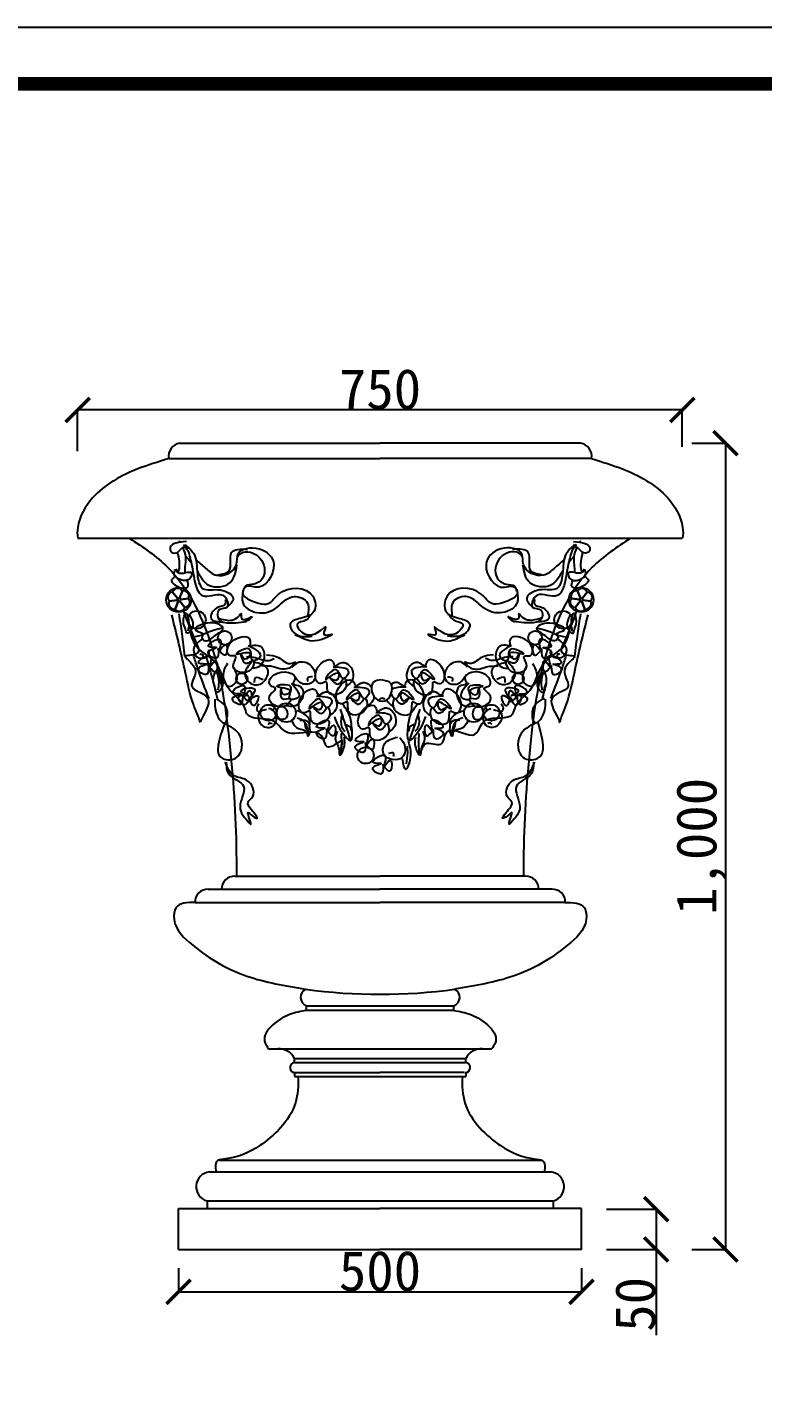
# Model space of a CAD drawing. Extents: x 3172 to 33391, y 13916 to 34175.
# Drawn here: x 4167 to 5079, y 20113 to 21815 of the extents above; entities that cross this region are included whole.
import ezdxf

# ---------------------------------------------------------------- set-up
doc = ezdxf.new("R2010")
doc.units = 0
doc.layers.get('0').update_dxf_attribs({"linetype": 'CONTINUOUS'})
doc.layers.get('DEFPOINTS').update_dxf_attribs({"linetype": 'CONTINUOUS'})
doc.dimstyles.new('ISO-25', dxfattribs={"dimtxt": 2.5, "dimasz": 2.5, "dimexe": 1.25, "dimexo": 0.625, "dimtad": 1, "dimdec": 4, "dimdsep": 46, "dimlunit": 6, "dimtxsty": 'Standard', "dimcen": 2.5, "dimadec": 0, "dimazin": 0, "dimtfac": 1, "dimtdec": 4, "dimtmove": 0, "dimatfit": 3, "dimfxl": 1, "dimtolj": 1, "dimtzin": 0, "dimarcsym": 0})

# ---------------------------------------------------------------- blocks, each defined once
blk = doc.blocks.new('_ARCHTICK')
at = {"color": 0, "linetype": 'ByBlock', "const_width": 0.15}
blk.add_lwpolyline([(-0.5, -0.5), (0.5, 0.5)], dxfattribs=at)
blk = doc.blocks.new('*D210')
at = {"color": 0, "linetype": 'ByBlock'}
for p, q in [((14178.9, 20416.7), (14178.9, 20469)), ((14928.9, 20467.7), (14178.9, 20467.7)), ((14928.9, 20422), (14928.9, 20469))]:
    blk.add_line(p, q, dxfattribs=at)
at = {"layer": 'DEFPOINTS', "color": 0, "linetype": 'ByBlock'}
for p in [(14178.9, 20467.7), (14178.9, 20416.1), (14928.9, 20421.3)]:
    blk.add_point(p, dxfattribs=at)
at = {"color": 0, "linetype": 'ByBlock', "xscale": 30, "yscale": 30, "zscale": 30, "rotation": 180}
blk.add_blockref('_ARCHTICK', (14178.9, 20467.7), dxfattribs=at)
at = {"color": 0, "linetype": 'ByBlock', "xscale": 30, "yscale": 30, "zscale": 30}
blk.add_blockref('_ARCHTICK', (14928.9, 20467.7), dxfattribs=at)
at = {"color": 0, "linetype": 'ByBlock', "insert": (14553.9, 20493.3), "char_height": 50, "attachment_point": 5}
blk.add_mtext('\\A1;750', dxfattribs=at)
blk = doc.blocks.new('*D208')
at = {"color": 0, "linetype": 'ByBlock'}
for p, q in [((14834.9, 19476.4), (14897.7, 19476.4)), ((14896.4, 19476.4), (14896.4, 19426.4)), ((14834.9, 19426.4), (14897.7, 19426.4)), ((14896.4, 19426.4), (14896.4, 19320.2))]:
    blk.add_line(p, q, dxfattribs=at)
at = {"layer": 'DEFPOINTS', "color": 0, "linetype": 'ByBlock'}
for p in [(14834.3, 19476.4), (14834.3, 19426.4), (14896.4, 19426.4)]:
    blk.add_point(p, dxfattribs=at)
at = {"color": 0, "linetype": 'ByBlock', "xscale": 30, "yscale": 30, "zscale": 30}
for p, rotation in [((14896.4, 19476.4), 90), ((14896.4, 19426.4), 270)]:
    blk.add_blockref('_ARCHTICK', p, dxfattribs=dict(at, rotation=rotation))
at = {"color": 0, "linetype": 'ByBlock', "insert": (14870.8, 19358.3), "char_height": 50, "attachment_point": 5, "rotation": 90}
blk.add_mtext('\\A1;50', dxfattribs=at)
blk = doc.blocks.new('*D207')
at = {"color": 0, "linetype": 'ByBlock'}
for p, q in [((14303.9, 19403.2), (14303.9, 19372.6)), ((14803.9, 19403.2), (14803.9, 19372.6)), ((14303.9, 19373.9), (14803.9, 19373.9))]:
    blk.add_line(p, q, dxfattribs=at)
at = {"layer": 'DEFPOINTS', "color": 0, "linetype": 'ByBlock'}
for p in [(14303.9, 19403.8), (14803.9, 19403.8), (14803.9, 19373.9)]:
    blk.add_point(p, dxfattribs=at)
at = {"color": 0, "linetype": 'ByBlock', "xscale": 30, "yscale": 30, "zscale": 30, "rotation": 180}
blk.add_blockref('_ARCHTICK', (14303.9, 19373.9), dxfattribs=at)
at = {"color": 0, "linetype": 'ByBlock', "xscale": 30, "yscale": 30, "zscale": 30}
blk.add_blockref('_ARCHTICK', (14803.9, 19373.9), dxfattribs=at)
at = {"color": 0, "linetype": 'ByBlock', "insert": (14553.9, 19399.5), "char_height": 50, "attachment_point": 5}
blk.add_mtext('\\A1;500', dxfattribs=at)
blk = doc.blocks.new('*D201')
at = {"color": 0, "linetype": 'ByBlock'}
for p, q in [((14940.5, 20426.4), (14983.8, 20426.4)), ((14982.5, 20426.4), (14982.5, 19426.4)), ((14940.5, 19426.4), (14983.8, 19426.4))]:
    blk.add_line(p, q, dxfattribs=at)
at = {"layer": 'DEFPOINTS', "color": 0, "linetype": 'ByBlock'}
for p in [(14939.9, 20426.4), (14939.9, 19426.4), (14982.5, 19426.4)]:
    blk.add_point(p, dxfattribs=at)
at = {"color": 0, "linetype": 'ByBlock', "xscale": 30, "yscale": 30, "zscale": 30}
for p, rotation in [((14982.5, 20426.4), 90), ((14982.5, 19426.4), 270)]:
    blk.add_blockref('_ARCHTICK', p, dxfattribs=dict(at, rotation=rotation))
at = {"color": 0, "linetype": 'ByBlock', "insert": (14952.7, 19926.4), "char_height": 50, "attachment_point": 5, "rotation": 90}
blk.add_mtext('\\A1;1,000', dxfattribs=at)

msp = doc.modelspace()

# ---------------------------------------------------------------- linework, layer by layer
for p, q in [((4355.74798, 21299.58812), (4603.9963, 21299.58812)), ((4852.74521, 21299.58812), (4603.9963, 21299.58812)), ((4341.98757, 21280.71236), (4603.9963, 21280.71236)), ((4866.50562, 21280.71236), (4603.9963, 21280.71236)), ((4229.25676, 21181.89369), (4978.73584, 21181.89369)), ((4352.33784, 21105.05461), (4342.57945, 21103.60905)), ((4342.57945, 21103.60905), (4352.33784, 21105.05461)), ((4353.13218, 21107.06357), (4346.84522, 21114.98826)), ((4346.84522, 21114.98826), (4353.13218, 21107.06357)), ((4355.26915, 21107.38014), (4358.89645, 21116.55393)), ((4358.89645, 21116.55393), (4355.26915, 21107.38014)), ((4355.81746, 21103.67878), (4361.94855, 21095.95056)), ((4361.94855, 21095.95056), (4355.81746, 21103.67878)), ((4356.6118, 21105.68774), (4366.61825, 21107.17005)), ((4366.61825, 21107.17005), (4356.6118, 21105.68774)), ((4841.37435, 21107.17005), (4851.38081, 21105.68774)), ((4851.38081, 21105.68774), (4841.37435, 21107.17005)), ((4846.04405, 21095.95056), (4852.17514, 21103.67878)), ((4852.17514, 21103.67878), (4846.04405, 21095.95056)), ((4849.09615, 21116.55393), (4852.72345, 21107.38014)), ((4852.72345, 21107.38014), (4849.09615, 21116.55393)), ((4861.14738, 21114.98826), (4854.86043, 21107.06357)), ((4854.86043, 21107.06357), (4861.14738, 21114.98826)), ((4865.41315, 21103.60905), (4855.65476, 21105.05461)), ((4855.65476, 21105.05461), (4865.41315, 21103.60905)), ((4353.68048, 21103.36222), (4349.96097, 21093.95521)), ((4349.96097, 21093.95521), (4353.68048, 21103.36222)), ((4858.03163, 21093.95521), (4854.31212, 21103.36222)), ((4854.31212, 21103.36222), (4858.03163, 21093.95521)), ((4391.1142, 20746.27372), (4603.9963, 20746.27372)), ((4423.8653, 20762.64926), (4603.9963, 20762.64926)), ((4784.1273, 20762.64926), (4603.9963, 20762.64926)), ((4816.8784, 20746.27372), (4603.9963, 20746.27372)), ((4374.73866, 20729.89817), (4603.9963, 20729.89817)), ((4833.25394, 20729.89817), (4603.9963, 20729.89817)), ((4512.72514, 20601.83977), (4695.76805, 20601.83977)), ((4512.72514, 20595.81259), (4512.72514, 20601.83977)), ((4695.76805, 20595.81259), (4512.72514, 20595.81259)), ((4695.76805, 20595.81259), (4695.76805, 20601.83977)), ((4465.92798, 20548.58678), (4742.56521, 20548.58678)), ((4498.05809, 20536.51351), (4710.4351, 20536.51351)), ((4498.05809, 20531.55897), (4498.05809, 20536.51351)), ((4498.05809, 20531.55897), (4709.93451, 20531.55897)), ((4710.4351, 20531.55897), (4710.4351, 20536.51351)), ((4498.05809, 20519.009), (4498.05809, 20514.05445)), ((4498.05809, 20514.05445), (4710.4351, 20514.05445)), ((4499.35223, 20518.99409), (4603.9963, 20518.99409)), ((4708.64037, 20518.99409), (4603.9963, 20518.99409)), ((4710.4351, 20519.009), (4710.4351, 20514.05445)), ((4404.50053, 20410.42234), (4803.99266, 20410.42234)), ((4392.49377, 20395.74399), (4815.99942, 20395.74399)), ((4389.63383, 20359.76517), (4818.85936, 20359.76517)), ((4389.63383, 20359.76517), (4389.63383, 20350.24623)), ((4818.85936, 20359.76517), (4818.85936, 20350.24623)), ((4353.9963, 20350.24623), (4603.9963, 20350.24623)), ((4353.9963, 20299.58812), (4353.9963, 20350.24623)), ((4853.9963, 20350.24623), (4603.9963, 20350.24623)), ((4853.9963, 20299.58812), (4853.9963, 20350.24623)), ((4353.9963, 20299.58812), (4603.9963, 20299.58812)), ((4853.9963, 20299.58812), (4603.9963, 20299.58812))]:
    msp.add_line(p, q)
msp.add_lwpolyline([(8667.98137, 17710.09481), (8667.98137, 21815.29574), (3171.87102, 21815.29574), (3171.87102, 17710.09481)], close=True)
at = {"const_width": 16.81311}
msp.add_lwpolyline([(8597.92675, 17780.14943), (8597.92675, 21745.24112), (3259.76444, 21745.24112), (3259.76444, 17780.14943)], close=True, dxfattribs=at)
for centre, radius in [((4354.35285, 21105.32775), 15.32239), ((4853.63975, 21105.32775), 15.32239), ((4354.47482, 21105.37118), 2.1603), ((4354.47482, 21105.37118), 1.544376410360544e-12), ((4853.51778, 21105.37118), 2.1603), ((4853.51778, 21105.37118), 1.544376410360544e-12), ((4376.76941, 21080.54287), 11.08898), ((4831.22319, 21080.54287), 11.08898), ((4411.62212, 21058.24084), 8.5434), ((4796.37048, 21058.24084), 8.5434), ((4432.62537, 21007.49008), 7.04595), ((4775.36724, 21007.49008), 7.04595), ((4465.7935, 20965.31071), 9.96405), ((4487.89555, 20965.40858), 11.75773), ((4720.09705, 20965.40858), 11.75773), ((4742.1991, 20965.31071), 9.96405), ((4586.18384, 20912.33042), 10.19047)]:
    msp.add_circle(centre, radius)
for centre, radius, start, end in [((4358.27081, 21283.29544), 16.48685, 98.80204204, 189.01394249), ((4850.22238, 21283.29544), 16.48685, 350.98605751, 81.19795796), ((4347.85824, 21108.11934), 6.94322, 98.38942343, 220.51115891), ((4348.93912, 21100.82283), 6.94322, 156.34140895, 278.46314443), ((4353.30368, 21112.43941), 6.94322, 36.34140895, 158.46314443), ((4360.16308, 21109.72722), 6.94322, 338.38942343, 100.51115891), ((4361.18165, 21102.85129), 6.94322, 276.34140895, 38.46314443), ((4846.81095, 21102.85129), 6.94322, 141.53685557, 263.65859105), ((4847.82952, 21109.72722), 6.94322, 79.48884109, 201.61057657), ((4854.68892, 21112.43941), 6.94322, 21.53685557, 143.65859105), ((4859.05348, 21100.82283), 6.94322, 261.53685557, 23.65859105), ((4860.13436, 21108.11934), 6.94322, 319.48884109, 81.61057657), ((4355.40313, 21098.26698), 6.94322, 218.38942343, 340.51115891), ((4852.58947, 21098.26698), 6.94322, 199.48884109, 321.61057657), ((3598.98057, 20794.34007), 825.49325, 13.08159988, 16.97748438), ((5571.51723, 20797.64651), 788.1673, 164.96053953, 166.48279781), ((4389.9712, 20731.04117), 15.27537, 85.70874351, 184.29125649), ((4423.67915, 20746.45987), 16.19047, 89.34123236, 180.65876764), ((4784.81404, 20746.45987), 16.19047, 359.34123236, 90.65876764), ((4818.52199, 20731.04117), 15.27537, 355.70874351, 94.29125649), ((4516.68047, 20612.27489), 11.15958, 115.60404086, 249.24125115), ((4604.24659, 21296.65227), 680.61338, 262.19839459, 277.80160541), ((4691.81272, 20612.27489), 11.15958, 290.75874885, 64.39595914), ((4478.10322, 20526.08384), 22.51611, 27.59441277, 91.95945219), ((4730.38997, 20526.08384), 22.51611, 88.04054781, 152.40558723), ((4498.77752, 20525.28398), 6.31609, 96.5404735, 275.22061525), ((4709.71567, 20525.28398), 6.31609, 264.77938475, 83.4595265), ((4394.40051, 20377.48935), 18.35395, 95.96306827, 254.94723651), ((4814.09268, 20377.48935), 18.35395, 285.05276349, 84.03693173)]:
    msp.add_arc(centre, radius, start, end)
for points, knots in [([(4341.98757, 21280.71236), (4327.93572, 21276.0437), (4294.96077, 21266.1022), (4249.93745, 21241.66957), (4229.28096, 21205.85819), (4228.2039, 21185.90274), (4229.25676, 21181.89369)], [0, 0, 0, 0, 30.0497822285, 84.9614417273, 118.0337749907, 128.089523598, 128.089523598, 128.089523598, 128.089523598]), ([(4866.50562, 21280.71236), (4880.55746, 21276.0437), (4913.53242, 21266.1022), (4958.55574, 21241.66957), (4979.21222, 21205.85819), (4980.28929, 21185.90274), (4979.23643, 21181.89369)], [0, 0, 0, 0, 30.0497822285, 84.9614417273, 118.0337749907, 128.089523598, 128.089523598, 128.089523598, 128.089523598]), ([(4352.64136, 21164.2545), (4352.88008, 21163.30916), (4354.86813, 21155.1331), (4356.37764, 21145.65918), (4353.34976, 21139.14452)], [9.6461027535, 9.6461027535, 9.6461027535, 9.6461027535, 11.9230865407, 29.0422657215, 29.0422657215, 29.0422657215, 29.0422657215]), ([(4362.50627, 21139.03964), (4361.77635, 21146.26658), (4365.02764, 21156.39451), (4361.35559, 21166.45531), (4359.53617, 21170.29527)], [71.5153893733, 71.5153893733, 71.5153893733, 71.5153893733, 87.5812740339, 97.5152167498, 97.5152167498, 97.5152167498, 97.5152167498]), ([(4375.73772, 21155.09503), (4379.65025, 21151.45623), (4387.90442, 21144.73332), (4403.13658, 21130.34559), (4429.13156, 21142.56986), (4424.62727, 21168.64491), (4456.68554, 21173.15303), (4481.85417, 21148.55826), (4458.47641, 21114.71009), (4439.97447, 21124.57592), (4427.26439, 21110.77541), (4449.70672, 21101.32896), (4467.83856, 21098.46642), (4481.12219, 21122.32991), (4522.74931, 21122.63777), (4525.77723, 21087.41249), (4507.37789, 21083.12039), (4488.89466, 21077.60694), (4499.15046, 21058.41433), (4511.6958, 21059.40654), (4520.12123, 21060.0729)], [19.4141302575, 19.4141302575, 19.4141302575, 19.4141302575, 32.3366493498, 44.8148769217, 67.2797685233, 77.8536206336, 99.4261647816, 120.8891325746, 149.8857264737, 157.803606863, 164.4607205509, 184.2344108478, 193.667164198, 207.7410681725, 241.8155527229, 257.0137573703, 272.2212565019, 283.7063754385, 292.8383336027, 311.5136431321, 311.5136431321, 311.5136431321, 311.5136431321]), ([(4832.25488, 21155.09503), (4828.34235, 21151.45623), (4820.08818, 21144.73332), (4804.85603, 21130.34559), (4778.86104, 21142.56986), (4783.36533, 21168.64491), (4751.30706, 21173.15303), (4726.13843, 21148.55826), (4749.51619, 21114.71009), (4768.01813, 21124.57592), (4780.72821, 21110.77541), (4758.28588, 21101.32896), (4740.15404, 21098.46642), (4726.87041, 21122.32991), (4685.24329, 21122.63777), (4682.21538, 21087.41249), (4700.61471, 21083.12039), (4719.09794, 21077.60694), (4708.84214, 21058.41433), (4696.2968, 21059.40654), (4687.87137, 21060.0729)], [19.4141302575, 19.4141302575, 19.4141302575, 19.4141302575, 32.3366493498, 44.8148769217, 67.2797685233, 77.8536206336, 99.4261647816, 120.8891325746, 149.8857264737, 157.803606863, 164.4607205509, 184.2344108478, 193.667164198, 207.7410681725, 241.8155527229, 257.0137573703, 272.2212565019, 283.7063754385, 292.8383336027, 311.5136431321, 311.5136431321, 311.5136431321, 311.5136431321]), ([(4845.48633, 21139.03964), (4846.21625, 21146.26658), (4842.96496, 21156.39451), (4846.63701, 21166.45531), (4848.45643, 21170.29527)], [71.5153893733, 71.5153893733, 71.5153893733, 71.5153893733, 87.5812740339, 97.5152167498, 97.5152167498, 97.5152167498, 97.5152167498]), ([(4855.35124, 21164.2545), (4855.11252, 21163.30916), (4853.12447, 21155.1331), (4851.61496, 21145.65918), (4854.64284, 21139.14452)], [9.6461027535, 9.6461027535, 9.6461027535, 9.6461027535, 11.9230865407, 29.0422657215, 29.0422657215, 29.0422657215, 29.0422657215]), ([(4377.14343, 21141.61444), (4381.3877, 21134.68053), (4389.08223, 21118.24565), (4422.14476, 21122.33181), (4425.17517, 21140.0233), (4426.59305, 21148.30084)], [18.0716157543, 18.0716157543, 18.0716157543, 18.0716157543, 36.8363981985, 57.928417631, 76.4742844389, 76.4742844389, 76.4742844389, 76.4742844389]), ([(4830.84917, 21141.61444), (4826.6049, 21134.68053), (4818.91037, 21118.24565), (4785.84784, 21122.33181), (4782.81743, 21140.0233), (4781.39955, 21148.30084)], [18.0716157543, 18.0716157543, 18.0716157543, 18.0716157543, 36.8363981985, 57.928417631, 76.4742844389, 76.4742844389, 76.4742844389, 76.4742844389]), ([(4350.00256, 21134.45801), (4349.81328, 21134.27665), (4348.12247, 21132.73376), (4343.19933, 21129.75388), (4351.79605, 21120.25634), (4368.51155, 21117.8729), (4365.94364, 21126.36344), (4364.80531, 21129.80814)], [33.5251079624, 33.5251079624, 33.5251079624, 33.5251079624, 34.105308836, 38.5433770024, 44.9269506074, 57.5821430008, 64.9621368664, 64.9621368664, 64.9621368664, 64.9621368664]), ([(4857.99004, 21134.45801), (4858.17932, 21134.27665), (4859.87013, 21132.73376), (4864.79327, 21129.75388), (4856.19655, 21120.25634), (4839.48105, 21117.8729), (4842.04896, 21126.36344), (4843.18729, 21129.80814)], [33.5251079624, 33.5251079624, 33.5251079624, 33.5251079624, 34.105308836, 38.5433770024, 44.9269506074, 57.5821430008, 64.9621368664, 64.9621368664, 64.9621368664, 64.9621368664]), ([(4381.40184, 20953.26359), (4381.26488, 20953.40171), (4380.32572, 20954.60123), (4379.51249, 20958.9626), (4376.40518, 20965.76196), (4369.0309, 20983.95912), (4360.88285, 21025.77569), (4351.79667, 21062.73529), (4345.86703, 21086.85515)], [473.0995433655, 473.0995433655, 473.0995433655, 473.0995433655, 475.6855767223, 491.8612960738, 503.4078845556, 541.9638758801, 652.8652729851, 861.1973299464, 861.1973299464, 861.1973299464, 861.1973299464]), ([(4360.47383, 21091.00086), (4365.29384, 21077.7174), (4370.89518, 21062.2807), (4381.65707, 21040.25988), (4371.70882, 21036.03886), (4356.00424, 21036.63145), (4384.94951, 21019.8703), (4357.89408, 20991.88507), (4405.26546, 20989.65496), (4381.60034, 20957.44771), (4381.21838, 20953.64709)], [0, 0, 0, 0, 126.5197985633, 147.0285641886, 177.2473210586, 197.2829834766, 248.8995249381, 313.8373709378, 397.7759729264, 463.9190351526, 463.9190351526, 463.9190351526, 463.9190351526]), ([(4847.51877, 21091.00086), (4842.69876, 21077.7174), (4837.09742, 21062.2807), (4826.33553, 21040.25988), (4836.28378, 21036.03886), (4851.98836, 21036.63145), (4823.04309, 21019.8703), (4850.09852, 20991.88507), (4802.72714, 20989.65496), (4826.39226, 20957.44771), (4826.77423, 20953.64709)], [0, 0, 0, 0, 126.5197985633, 147.0285641886, 177.2473210586, 197.2829834766, 248.8995249381, 313.8373709378, 397.7759729264, 463.9190351526, 463.9190351526, 463.9190351526, 463.9190351526]), ([(4826.59076, 20953.26359), (4826.72772, 20953.40171), (4827.66688, 20954.60123), (4828.48011, 20958.9626), (4831.58742, 20965.76196), (4838.9617, 20983.95912), (4847.10975, 21025.77569), (4856.19593, 21062.73529), (4862.12557, 21086.85515)], [473.0995433655, 473.0995433655, 473.0995433655, 473.0995433655, 475.6855767223, 491.8612960738, 503.4078845556, 541.9638758801, 652.8652729851, 861.1973299464, 861.1973299464, 861.1973299464, 861.1973299464]), ([(4556.89147, 20913.37975), (4552.45982, 20914.93316), (4565.76034, 20942.32002), (4535.84397, 20912.42654), (4534.51432, 20949.62728), (4484.65357, 20930.36263), (4476.99965, 20963.28803), (4439.52908, 20954.56471), (4435.54083, 20979.56095), (4410.70477, 20993.02851), (4406.687, 21029.92299), (4374.76629, 21042.95279), (4370.3816, 21060.26086), (4368.53589, 21067.54661)], [169.1894442574, 169.1894442574, 169.1894442574, 169.1894442574, 194.5875936953, 226.3545215357, 253.6438091593, 307.4470578042, 364.8262588714, 422.8794656384, 439.1573162497, 489.6384189738, 561.8374345013, 615.880055063, 655.1664044372, 655.1664044372, 655.1664044372, 655.1664044372]), ([(4651.10113, 20913.37975), (4655.53278, 20914.93316), (4656.83931, 20935.0127), (4683.43162, 20918.40524), (4684.09649, 20954.27735), (4727.97389, 20925.04825), (4726.64424, 20966.23474), (4768.46352, 20954.56471), (4772.45177, 20979.56095), (4797.28783, 20993.02851), (4801.3056, 21029.92299), (4833.22631, 21042.95279), (4837.611, 21060.26086), (4839.45671, 21067.54661)], [169.1894442574, 169.1894442574, 169.1894442574, 169.1894442574, 194.5875936953, 226.3545215357, 253.6438091593, 307.4470578042, 364.8262588714, 422.8794656384, 439.1573162497, 489.6384189738, 561.8374345013, 615.880055063, 655.1664044372, 655.1664044372, 655.1664044372, 655.1664044372]), ([(4392.1542, 20982.96732), (4387.11459, 20995.60085), (4379.99713, 21013.44321), (4374.3319, 21031.77586), (4372.74275, 21037.14969)], [0, 0, 0, 0, 114.0435858101, 161.0640824015, 161.0640824015, 161.0640824015, 161.0640824015]), ([(4815.83841, 20982.96732), (4820.87802, 20995.60085), (4827.99547, 21013.44321), (4833.6607, 21031.77586), (4835.24985, 21037.14969)], [0, 0, 0, 0, 114.0435858101, 161.0640824015, 161.0640824015, 161.0640824015, 161.0640824015]), ([(4571.6676, 20997.21339), (4581.68663, 20996.91477), (4596.45058, 20996.47474), (4582.29226, 20975.78234), (4576.86449, 21005.2833), (4552.50021, 20969.45608), (4582.36438, 20999.28872), (4576.85967, 20975.42784), (4563.11988, 20989.00336), (4578.78, 20968.4239), (4585.40118, 20989.10017), (4592.52718, 20964.62639), (4559.81038, 20956.16424), (4566.38676, 20982.62316), (4553.40615, 20972.34378), (4542.88194, 20994.65665), (4570.49453, 21014.00857), (4573.38772, 20995.82138), (4581.1512, 21004.37466), (4588.8912, 21002.28035), (4592.48765, 20998.36635), (4593.41986, 20997.00951)], [0, 0, 0, 0, 14.6812187085, 21.6341329577, 32.5466826521, 45.0272268791, 57.7339000039, 64.7483605745, 70.2004768233, 79.0699483348, 86.6840812924, 94.0753217573, 111.1006217386, 120.1289981163, 124.8988530256, 135.1930147909, 154.3762111786, 158.1448419804, 163.3112976934, 170.6156799811, 173.8693010019, 173.8693010019, 173.8693010019, 173.8693010019]), ([(4617.80706, 20988.71225), (4618.83786, 20985.89), (4625.89061, 20976.81647), (4631.12811, 21005.2833), (4655.49239, 20969.45608), (4625.62822, 20999.28872), (4631.13293, 20975.42784), (4644.87272, 20989.00336), (4629.2126, 20968.4239), (4622.59142, 20989.10017), (4615.46542, 20964.62639), (4648.18222, 20956.16424), (4641.60584, 20982.62316), (4654.58645, 20972.34378), (4665.11066, 20994.65665), (4637.49807, 21014.00857), (4634.60488, 20995.82138), (4626.98193, 21004.21984), (4620.99221, 21002.78743), (4618.21882, 21000.79695)], [17.3194676061, 17.3194676061, 17.3194676061, 17.3194676061, 23.7975462535, 35.8013509173, 49.529949567, 63.5072900043, 71.2231966319, 77.2205245056, 86.9769431683, 95.3524894217, 103.482853933, 122.2106839124, 132.141897928, 137.3887383281, 148.71231627, 169.8138322965, 173.9593261784, 179.6424274627, 187.3538929609, 187.3538929609, 187.3538929609, 187.3538929609]), ([(4596.7391, 20985.47937), (4596.63272, 20983.59652), (4595.36757, 20978.53953), (4591.03914, 20975.46392), (4588.24051, 20973.47533)], [181.9312145857, 181.9312145857, 181.9312145857, 181.9312145857, 185.8422907521, 192.9972181676, 192.9972181676, 192.9972181676, 192.9972181676]), ([(4612.21751, 20981.14326), (4612.34451, 20980.84424), (4613.87346, 20977.65245), (4616.95346, 20975.46392), (4619.75209, 20973.47533)], [203.635204077, 203.635204077, 203.635204077, 203.635204077, 204.4265198273, 212.2969399844, 212.2969399844, 212.2969399844, 212.2969399844]), ([(4375.10546, 20730.0024), (4365.14763, 20729.79339), (4349.37287, 20729.46228), (4346.44953, 20698.53238), (4384.10565, 20665.02363), (4433.46572, 20635.88099), (4486.51238, 20626.51309), (4511.85787, 20622.33862)], [0, 0, 0, 0, 25.0678591266, 39.7114501539, 79.5062629225, 163.6899503533, 240.0747552851, 240.0747552851, 240.0747552851, 240.0747552851]), ([(4833.38773, 20730.0024), (4843.34556, 20729.79339), (4859.12032, 20729.46228), (4862.04366, 20698.53238), (4824.38754, 20665.02363), (4775.02747, 20635.88099), (4721.98081, 20626.51309), (4696.63532, 20622.33862)], [0, 0, 0, 0, 25.0678591266, 39.7114501539, 79.5062629225, 163.6899503533, 240.0747552851, 240.0747552851, 240.0747552851, 240.0747552851]), ([(4502.2428, 20514.05445), (4502.99891, 20502.70867), (4500.34928, 20465.51823), (4455.31317, 20425.15034), (4428.53178, 20413.76193), (4399.0123, 20409.80114), (4399.86141, 20401.83531), (4400.49377, 20395.9029)], [3.8208593299, 3.8208593299, 3.8208593299, 3.8208593299, 30.1790502255, 91.2512312356, 141.8585460384, 145.7196370499, 156.9841681719, 156.9841681719, 156.9841681719, 156.9841681719]), ([(4706.25039, 20514.05445), (4705.49428, 20502.70867), (4708.14391, 20465.51823), (4753.18001, 20425.15034), (4779.9614, 20413.76193), (4809.48089, 20409.80114), (4808.63178, 20401.83531), (4807.99942, 20395.9029)], [3.8208593299, 3.8208593299, 3.8208593299, 3.8208593299, 30.1790502255, 91.2512312356, 141.8585460384, 145.7196370499, 156.9841681719, 156.9841681719, 156.9841681719, 156.9841681719])]:
    msp.add_open_spline(points, degree=3, knots=knots)
for points in [[(4293.054, 21181.89369), (4340.64895, 21145.73959), (4393.38942, 21053.18185), (4417.82998, 20923.3439), (4425.90963, 20782.55347), (4425.90963, 20762.64926)], [(4364.13815, 21177.78803), (4343.61675, 21168.2258), (4345.49174, 21164.63937), (4353.34025, 21164.63937), (4358.57256, 21169.8677), (4367.72917, 21169.21417)], [(4362.49686, 21173.78891), (4372.96158, 21162.67877), (4377.53983, 21137.19064), (4384.08024, 21119.5451), (4406.31777, 21117.58444), (4422.0148, 21107.12783), (4412.85818, 21094.71057)], [(4914.9386, 21181.89369), (4867.34365, 21145.73959), (4814.60318, 21053.18185), (4790.16262, 20923.3439), (4782.08297, 20782.55347), (4782.08297, 20762.64926)], [(4845.49574, 21173.78891), (4835.03102, 21162.67877), (4830.45277, 21137.19064), (4823.91236, 21119.5451), (4801.67483, 21117.58444), (4785.9778, 21107.12783), (4795.13442, 21094.71057)], [(4843.85445, 21177.78803), (4864.37585, 21168.2258), (4862.50086, 21164.63937), (4854.65235, 21164.63937), (4849.42004, 21169.8677), (4840.26343, 21169.21417)], [(4365.76702, 21166.59997), (4370.99943, 21146.34024), (4386.69645, 21109.74197), (4411.55008, 21109.08844), (4414.16629, 21096.01764), (4404.35562, 21092.74991), (4402.39347, 21086.21451), (4438.36587, 21078.37204)], [(4403.04752, 21136.53711), (4416.78249, 21141.1119), (4420.05264, 21163.98584), (4439.67397, 21167.90704)], [(4426.59305, 21158.10397), (4431.82546, 21163.3323), (4454.71694, 21157.45043), (4458.64125, 21132.6159), (4447.52248, 21124.77337), (4437.05777, 21122.15924), (4434.44156, 21116.27737)], [(4781.39955, 21158.10397), (4776.16714, 21163.3323), (4753.27566, 21157.45043), (4749.35135, 21132.6159), (4760.47012, 21124.77337), (4770.93483, 21122.15924), (4773.55104, 21116.27737)], [(4804.94508, 21136.53711), (4791.21011, 21141.1119), (4787.93996, 21163.98584), (4768.31863, 21167.90704)], [(4842.22558, 21166.59997), (4836.99318, 21146.34024), (4821.29615, 21109.74197), (4796.44252, 21109.08844), (4793.82632, 21096.01764), (4803.63698, 21092.74991), (4805.59913, 21086.21451), (4769.62673, 21078.37204)], [(4350.72405, 21143.7261), (4353.34025, 21139.1513), (4370.34537, 21138.49777), (4368.38322, 21131.96237), (4348.76189, 21137.19064), (4350.07, 21143.07251)], [(4857.26855, 21143.7261), (4854.65235, 21139.1513), (4837.64723, 21138.49777), (4839.60938, 21131.96237), (4859.23071, 21137.19064), (4857.9226, 21143.07251)], [(4412.20413, 21105.82071), (4412.20413, 21099.93884), (4401.73942, 21095.3641), (4394.54496, 21082.2933), (4408.93388, 21077.7185)], [(4433.78761, 21114.31677), (4433.78761, 21101.8995), (4451.44669, 21089.48223), (4476.30042, 21096.01764), (4495.2676, 21109.08844), (4512.92677, 21103.20657), (4514.23487, 21084.2539)], [(4774.20499, 21114.31677), (4774.20499, 21101.8995), (4756.54591, 21089.48223), (4731.69218, 21096.01764), (4712.725, 21109.08844), (4695.06583, 21103.20657), (4693.75773, 21084.2539)], [(4795.78847, 21105.82071), (4795.78847, 21099.93884), (4806.25318, 21095.3641), (4813.44764, 21082.2933), (4799.05872, 21077.7185)], [(4362.18239, 21035.48235), (4358.63703, 21063.32878), (4354.94137, 21087.86617)], [(4367.41386, 21087.56659), (4369.45276, 21067.09081), (4364.68585, 21063.87214), (4362.7414, 21068.80281), (4360.21146, 21078.19422), (4363.33688, 21088.97614), (4367.00646, 21075.84496), (4365.62671, 21066.58862)], [(4403.04752, 21082.94683), (4412.20413, 21080.33264), (4429.20926, 21085.56097), (4431.82546, 21088.17517), (4431.82546, 21083.60037), (4439.01992, 21081.63971), (4444.90628, 21084.2539), (4440.32802, 21079.6791), (4436.40372, 21078.37204)], [(4518.15918, 21086.86804), (4512.92677, 21080.33264), (4501.15406, 21075.10431), (4507.04041, 21065.30124), (4533.8562, 21069.87603), (4536.47241, 21071.83664), (4534.51025, 21062.68704), (4544.32092, 21062.68704), (4535.1643, 21057.45877), (4508.34852, 21057.45877), (4498.53785, 21062.03351)], [(4689.83342, 21086.86804), (4695.06583, 21080.33264), (4706.83854, 21075.10431), (4700.95219, 21065.30124), (4674.1364, 21069.87603), (4671.5202, 21071.83664), (4673.48235, 21062.68704), (4663.67168, 21062.68704), (4672.8283, 21057.45877), (4699.64408, 21057.45877), (4709.45475, 21062.03351)], [(4804.94508, 21082.94683), (4795.78847, 21080.33264), (4778.78334, 21085.56097), (4776.16714, 21088.17517), (4776.16714, 21083.60037), (4768.97268, 21081.63971), (4763.08632, 21084.2539), (4767.66458, 21079.6791), (4771.58888, 21078.37204)], [(4840.57875, 21087.56659), (4838.53984, 21067.09081), (4843.30675, 21063.87214), (4845.2512, 21068.80281), (4847.78114, 21078.19422), (4844.65572, 21088.97614), (4840.98614, 21075.84496), (4842.36589, 21066.58862)], [(4845.81021, 21035.48235), (4849.35557, 21063.32878), (4853.05123, 21087.86617)], [(4408.60209, 21070.28467), (4384.51685, 21056.10336), (4385.95944, 21054.99626), (4398.84895, 21060.5775), (4409.32339, 21069.73104), (4393.48586, 21076.72753), (4375.91319, 21067.29054), (4384.87209, 21063.28055), (4374.36616, 21059.3087)], [(4799.39052, 21070.28467), (4823.47575, 21056.10336), (4822.03316, 21054.99626), (4809.14365, 21060.5775), (4798.66921, 21069.73104), (4814.50675, 21076.72753), (4832.07941, 21067.29054), (4823.12051, 21063.28055), (4833.62644, 21059.3087)], [(4382.76742, 21056.10733), (4372.72177, 21043.39822), (4379.26392, 21033.56663), (4391.75629, 21037.26786), (4391.96303, 21043.44038)], [(4403.74156, 21043.06911), (4400.5325, 21032.92443), (4391.07162, 21040.75789), (4401.41025, 21046.00432), (4391.5105, 21047.29784), (4405.97839, 21055.67916), (4404.5465, 21041.87831), (4412.55396, 21050.05989), (4412.95137, 21037.14745), (4402.85297, 21044.89724)], [(4440.64335, 21048.56095), (4454.85021, 21034.21986), (4446.34102, 21029.86186), (4441.86649, 21044.18391), (4425.78873, 21038.18419), (4443.25693, 21038.5323), (4436.35762, 21031.79262), (4431.69515, 21037.66299), (4437.02676, 21026.69464), (4446.97867, 21029.94555), (4445.04491, 21019.96826), (4421.88972, 21023.41137), (4424.84785, 21035.46779), (4418.30391, 21035.90532), (4417.10143, 21050.00862), (4443.1626, 21054.0775), (4443.19396, 21048.89573), (4450.29218, 21049.17918), (4458.7807, 21043.811), (4454.99683, 21023.21918), (4445.68257, 21020.05196)], [(4767.34925, 21048.56095), (4753.14239, 21034.21986), (4761.65158, 21029.86186), (4766.12611, 21044.18391), (4782.20388, 21038.18419), (4764.73567, 21038.5323), (4771.63498, 21031.79262), (4776.29745, 21037.66299), (4770.96584, 21026.69464), (4761.01393, 21029.94555), (4762.94769, 21019.96826), (4786.10288, 21023.41137), (4783.14475, 21035.46779), (4789.68869, 21035.90532), (4790.89118, 21050.00862), (4764.83, 21054.0775), (4764.79864, 21048.89573), (4757.70042, 21049.17918), (4749.2119, 21043.811), (4752.99577, 21023.21918), (4762.31003, 21020.05196)], [(4804.25104, 21043.06911), (4807.4601, 21032.92443), (4816.92098, 21040.75789), (4806.58235, 21046.00432), (4816.48211, 21047.29784), (4802.01421, 21055.67916), (4803.44611, 21041.87831), (4795.43864, 21050.05989), (4795.04123, 21037.14745), (4805.13963, 21044.89724)], [(4825.22518, 21056.10733), (4835.27083, 21043.39822), (4828.72868, 21033.56663), (4816.23631, 21037.26786), (4816.02957, 21043.44038)], [(4391.50052, 21022.6637), (4388.29146, 21012.51902), (4378.83058, 21020.35248), (4389.16921, 21025.59891), (4379.26946, 21026.89243), (4393.73735, 21035.27375), (4392.30546, 21021.4729), (4400.31292, 21029.65448), (4400.71033, 21016.74204), (4390.61193, 21024.49182)], [(4380.79744, 21038.32153), (4384.18326, 21036.83489), (4384.11435, 21034.77734)], [(4463.20734, 21036.93451), (4478.21545, 21033.68543), (4495.16786, 21026.93812), (4498.64567, 21028.19488), (4494.34372, 21022.84608), (4471.64773, 21022.23307), (4457.25701, 21023.40168)], [(4545.9065, 21022.24138), (4564.83051, 21015.21402), (4558.9468, 21007.67875), (4548.85866, 21018.78605), (4536.8009, 21006.57533), (4552.49916, 21014.24503), (4549.07837, 21005.22716), (4542.37784, 21008.58911), (4551.83152, 21000.88466), (4559.48995, 21008.02311), (4561.93625, 20998.15897), (4539.48346, 20991.53398), (4537.09105, 21003.71528), (4530.97107, 21001.35721), (4523.94299, 21013.64359), (4545.86921, 21028.30583), (4548.07913, 21023.61883), (4554.39835, 21026.86422), (4564.35794, 21025.56851), (4569.59468, 21005.29742), (4562.47941, 20998.50333)], [(4662.0861, 21022.24138), (4643.16209, 21015.21402), (4649.0458, 21007.67875), (4659.13394, 21018.78605), (4671.1917, 21006.57533), (4655.49344, 21014.24503), (4658.91423, 21005.22716), (4665.61476, 21008.58911), (4656.16108, 21000.88466), (4648.50265, 21008.02311), (4646.05635, 20998.15897), (4668.50914, 20991.53398), (4670.90155, 21003.71528), (4677.02153, 21001.35721), (4684.04961, 21013.64359), (4662.12339, 21028.30583), (4659.91347, 21023.61883), (4653.59425, 21026.86422), (4643.63466, 21025.56851), (4638.39792, 21005.29742), (4645.51319, 20998.50333)], [(4744.78526, 21036.93451), (4729.77715, 21033.68543), (4712.82475, 21026.93812), (4709.34693, 21028.19488), (4713.64888, 21022.84608), (4736.34487, 21022.23307), (4750.73559, 21023.40168)], [(4816.49208, 21022.6637), (4819.70114, 21012.51902), (4829.16202, 21020.35248), (4818.82339, 21025.59891), (4828.72315, 21026.89243), (4814.25525, 21035.27375), (4815.68715, 21021.4729), (4807.67968, 21029.65448), (4807.28227, 21016.74204), (4817.38067, 21024.49182)], [(4827.19516, 21038.32153), (4823.80934, 21036.83489), (4823.87825, 21034.77734)], [(4414.74819, 21026.19863), (4409.41526, 21010.58526), (4416.55183, 20997.98728), (4424.94899, 21002.5123), (4422.84673, 21021.80773)], [(4445.28933, 21028.19252), (4436.54761, 21013.37994), (4445.74321, 21000.713), (4458.16667, 21002.35669), (4464.8953, 21018.60992), (4447.34837, 21028.12355)], [(4438.63244, 21034.59492), (4446.8688, 21034.31906), (4466.65854, 21030.2232), (4472.92775, 21032.75963)], [(4493.94163, 21002.14009), (4501.68517, 20983.49768), (4492.1605, 20982.67353), (4493.42233, 20997.62513), (4476.26922, 20998.13721), (4492.5769, 20991.86672), (4483.64416, 20988.22943), (4481.54211, 20995.42535), (4482.33973, 20983.25594), (4492.78258, 20982.51037), (4487.22621, 20974.00082), (4467.08302, 20985.92852), (4474.37271, 20995.97681), (4468.47788, 20998.8518), (4472.6872, 21012.36589), (4498.35662, 21006.29784), (4496.42995, 21001.48746), (4503.11018, 20999.07094), (4508.94485, 20990.89604), (4497.66906, 20973.25525), (4487.84829, 20973.83766)], [(4495.23324, 21021.71345), (4502.30372, 21027.65608), (4518.66159, 21023.67517), (4521.45027, 21004.35675), (4506.92173, 21001.41033), (4498.93794, 21009.23042)], [(4712.75936, 21021.71345), (4705.68888, 21027.65608), (4689.33101, 21023.67517), (4686.54233, 21004.35675), (4701.07087, 21001.41033), (4709.05466, 21009.23042)], [(4714.05097, 21002.14009), (4706.30744, 20983.49768), (4715.8321, 20982.67353), (4714.57027, 20997.62513), (4731.72338, 20998.13721), (4715.4157, 20991.86672), (4724.34844, 20988.22943), (4726.45049, 20995.42535), (4725.65287, 20983.25594), (4715.21002, 20982.51037), (4720.76639, 20974.00082), (4740.90958, 20985.92852), (4733.61989, 20995.97681), (4739.51472, 20998.8518), (4735.30541, 21012.36589), (4709.63598, 21006.29784), (4711.56265, 21001.48746), (4704.88242, 20999.07094), (4699.04775, 20990.89604), (4710.32354, 20973.25525), (4720.14431, 20973.83766)], [(4769.36017, 21034.59492), (4761.1238, 21034.31906), (4741.33406, 21030.2232), (4735.06485, 21032.75963)], [(4762.70327, 21028.19252), (4771.445, 21013.37994), (4762.24939, 21000.713), (4749.82593, 21002.35669), (4743.0973, 21018.60992), (4760.64423, 21028.12355)], [(4793.24441, 21026.19863), (4798.57734, 21010.58526), (4791.44077, 20997.98728), (4783.04361, 21002.5123), (4785.14587, 21021.80773)], [(4404.44497, 21014.38471), (4406.48388, 20993.90893), (4401.71697, 20990.69026), (4399.77252, 20995.62093), (4397.24258, 21005.01234), (4400.368, 21015.79426), (4404.03758, 21002.66308), (4402.65783, 20993.40674)], [(4433.7923, 20985.80495), (4430.58324, 20975.66027), (4421.12236, 20983.49373), (4431.46099, 20988.74016), (4421.56124, 20990.03368), (4436.02914, 20998.415), (4434.59724, 20984.61415), (4442.6047, 20992.79573), (4443.00211, 20979.88329), (4432.90372, 20987.63308)], [(4448.55758, 21002.67853), (4449.45074, 21008.82812), (4458.99092, 21006.44873)], [(4520.26131, 21009.88946), (4514.01507, 21008.03881), (4514.56367, 21003.90079)], [(4605.00836, 21005.94742), (4596.08048, 21003.35744), (4598.38445, 20983.50109), (4609.90431, 20980.04783), (4617.68015, 20988.39323), (4617.68015, 21001.63084), (4605.87238, 21005.94742)], [(4687.73129, 21009.88946), (4693.97753, 21008.03881), (4693.42894, 21003.90079)], [(4759.43502, 21002.67853), (4758.54186, 21008.82812), (4749.00169, 21006.44873)], [(4774.2003, 20985.80495), (4777.40936, 20975.66027), (4786.87024, 20983.49373), (4776.53161, 20988.74016), (4786.43136, 20990.03368), (4771.96346, 20998.415), (4773.39536, 20984.61415), (4765.3879, 20992.79573), (4764.99049, 20979.88329), (4775.08888, 20987.63308)], [(4803.54763, 21014.38471), (4801.50872, 20993.90893), (4806.27563, 20990.69026), (4808.22008, 20995.62093), (4810.75002, 21005.01234), (4807.6246, 21015.79426), (4803.95502, 21002.66308), (4805.33477, 20993.40674)], [(4441.78231, 20983.26184), (4434.98178, 20975.0786), (4429.17711, 20985.90344), (4440.73122, 20986.85985), (4432.05183, 20991.79407), (4448.61299, 20994.09505), (4442.07828, 20981.85531), (4452.58142, 20986.40962), (4448.07602, 20974.30217), (4441.64941, 20985.29013)], [(4525.34348, 20985.87686), (4544.26749, 20978.84951), (4538.38378, 20971.31423), (4528.29565, 20982.42153), (4516.23789, 20970.21081), (4531.93614, 20977.88051), (4528.51536, 20968.86264), (4521.81482, 20972.22459), (4531.26851, 20964.52014), (4538.92694, 20971.65859), (4541.37323, 20961.79445), (4518.92044, 20955.16946), (4516.52803, 20967.35077), (4510.40806, 20964.9927), (4503.37997, 20977.27907), (4525.30619, 20991.94131), (4527.51611, 20987.25431), (4533.83533, 20990.4997), (4543.79493, 20989.204), (4549.03166, 20968.9329), (4541.91639, 20962.13881)], [(4682.64912, 20985.87686), (4663.72511, 20978.84951), (4669.60882, 20971.31423), (4679.69696, 20982.42153), (4691.75472, 20970.21081), (4676.05646, 20977.88051), (4679.47724, 20968.86264), (4686.17778, 20972.22459), (4676.7241, 20964.52014), (4669.06567, 20971.65859), (4666.61937, 20961.79445), (4689.07216, 20955.16946), (4691.46457, 20967.35077), (4697.58455, 20964.9927), (4704.61263, 20977.27907), (4682.68641, 20991.94131), (4680.47649, 20987.25431), (4674.15727, 20990.4997), (4664.19767, 20989.204), (4658.96094, 20968.9329), (4666.07621, 20962.13881)], [(4766.21029, 20983.26184), (4773.01083, 20975.0786), (4778.81549, 20985.90344), (4767.26138, 20986.85985), (4775.94077, 20991.79407), (4759.37961, 20994.09505), (4765.91432, 20981.85531), (4755.41118, 20986.40962), (4759.91658, 20974.30217), (4766.34319, 20985.29013)], [(4399.14615, 20982.30829), (4403.41763, 20959.54467), (4410.53674, 20952.43101), (4414.80822, 20966.65834), (4401.55804, 20982.09195)], [(4453.86201, 20976.40979), (4451.68801, 20973.04957), (4452.85399, 20966.83101), (4455.62242, 20967.42491)], [(4463.24138, 20969.22951), (4454.18078, 20965.41333), (4459.12049, 20948.76935), (4472.91667, 20950.36706), (4472.11822, 20967.55902), (4466.03278, 20970.50926)], [(4473.03435, 20974.3944), (4472.94247, 20971.65107), (4471.47775, 20968.95365)], [(4481.95702, 20974.09555), (4487.97355, 20969.08777), (4487.62899, 20958.80021), (4474.56505, 20958.55115)], [(4494.85516, 20954.85061), (4502.89375, 20945.64509), (4513.45406, 20940.52535), (4514.5057, 20936.31982), (4517.04725, 20941.00074), (4516.7109, 20948.75681), (4516.91021, 20954.70765), (4507.72032, 20965.14328), (4501.24912, 20967.74297)], [(4547.52207, 20960.83135), (4555.85727, 20942.67961), (4567.98497, 20930.95411), (4569.1187, 20947.00149), (4565.50794, 20963.80351), (4556.99336, 20976.59947)], [(4554.64298, 20969.60125), (4560.88639, 20950.85368), (4567.12991, 20932.10617)], [(4598.82344, 20965.69465), (4617.74745, 20958.66729), (4611.86373, 20951.13201), (4601.7756, 20962.23932), (4589.71784, 20950.0286), (4605.41609, 20957.6983), (4601.99531, 20948.68043), (4595.29477, 20952.04238), (4604.74846, 20944.33792), (4612.40689, 20951.47637), (4614.85319, 20941.61223), (4592.4004, 20934.98724), (4590.00799, 20947.16855), (4583.88801, 20944.81048), (4576.85992, 20957.09686), (4598.78615, 20971.7591), (4600.99607, 20967.0721), (4607.31528, 20970.31748), (4617.27488, 20969.02178), (4622.51162, 20948.75068), (4615.39634, 20941.95659)], [(4603.56841, 20981.77449), (4605.58437, 20983.50109), (4609.90431, 20982.35005)], [(4660.47053, 20960.83135), (4652.13533, 20942.67961), (4640.00763, 20930.95411), (4638.8739, 20947.00149), (4642.48466, 20963.80351), (4650.99924, 20976.59947)], [(4653.34963, 20969.60125), (4647.10621, 20950.85368), (4640.86269, 20932.10617)], [(4713.13744, 20954.85061), (4705.09886, 20945.64509), (4694.53854, 20940.52535), (4693.4869, 20936.31982), (4690.94535, 20941.00074), (4691.28171, 20948.75681), (4691.08239, 20954.70765), (4700.27228, 20965.14328), (4706.74349, 20967.74297)], [(4726.03558, 20974.09555), (4720.01905, 20969.08777), (4720.36362, 20958.80021), (4733.42755, 20958.55115)], [(4744.75122, 20969.22951), (4753.81183, 20965.41333), (4748.87211, 20948.76935), (4735.07593, 20950.36706), (4735.87438, 20967.55902), (4741.95982, 20970.50926)], [(4734.95825, 20974.3944), (4735.05013, 20971.65107), (4736.51486, 20968.95365)], [(4754.13059, 20976.40979), (4756.3046, 20973.04957), (4755.13861, 20966.83101), (4752.37018, 20967.42491)], [(4808.84645, 20982.30829), (4804.57497, 20959.54467), (4797.45586, 20952.43101), (4793.18438, 20966.65834), (4808.029, 20983.52318)], [(4411.30049, 20951.56633), (4430.4703, 20936.781), (4426.19882, 20909.74921), (4409.11288, 20908.32647), (4411.30049, 20951.56633)], [(4465.36662, 20950.61994), (4467.49468, 20952.60852), (4470.21716, 20951.83071)], [(4501.37934, 20959.02629), (4509.47787, 20954.63539), (4515.12686, 20938.6542)], [(4504.71921, 20956.16794), (4512.93271, 20955.20623), (4517.57641, 20950.24449)], [(4510.80466, 20953.21771), (4511.33028, 20948.39384), (4513.91493, 20943.501)], [(4537.96832, 20943.08956), (4534.75926, 20932.94488), (4525.29838, 20940.77834), (4535.63701, 20946.02477), (4525.73726, 20947.31828), (4540.20516, 20955.69961), (4538.77326, 20941.89875), (4546.78072, 20950.08034), (4547.17813, 20937.1679), (4537.07974, 20944.91768)], [(4556.44944, 20961.988), (4556.65335, 20947.56243), (4560.58776, 20941.93776)], [(4560.20008, 20950.87667), (4567.61231, 20946.50875), (4568.16079, 20942.37073)], [(4647.79252, 20950.87667), (4640.38029, 20946.50875), (4639.83181, 20942.37073)], [(4651.54316, 20961.988), (4651.33925, 20947.56243), (4647.40484, 20941.93776)], [(4670.02428, 20943.08956), (4673.23334, 20932.94488), (4682.69422, 20940.77834), (4672.35559, 20946.02477), (4682.25534, 20947.31828), (4667.78744, 20955.69961), (4669.21934, 20941.89875), (4661.21188, 20950.08034), (4660.81447, 20937.1679), (4670.91286, 20944.91768)], [(4703.27339, 20956.16794), (4695.05989, 20955.20623), (4690.41619, 20950.24449)], [(4706.61326, 20959.02629), (4698.51473, 20954.63539), (4692.86574, 20938.6542)], [(4697.18794, 20953.21771), (4696.66232, 20948.39384), (4694.07767, 20943.501)], [(4742.62598, 20950.61994), (4740.49792, 20952.60852), (4737.77544, 20951.83071)], [(4797.70754, 20952.76349), (4777.5223, 20936.781), (4781.79379, 20909.74921), (4798.87972, 20908.32647), (4800.06155, 20953.12536)], [(4550.97867, 20942.2596), (4548.59793, 20932.72687), (4552.98905, 20920.22084), (4554.1091, 20912.63065), (4558.45699, 20919.35108), (4559.67174, 20935.10238)], [(4555.69139, 20939.35535), (4556.14799, 20932.47399), (4555.57371, 20915.328)], [(4586.16848, 20926.10629), (4582.95942, 20915.96161), (4573.49854, 20923.79507), (4583.83717, 20929.0415), (4573.93742, 20930.33502), (4588.40531, 20938.71634), (4586.97342, 20924.91549), (4594.98088, 20933.09707), (4595.37829, 20920.18463), (4585.27989, 20927.93441)], [(4628.41626, 20934.4357), (4633.45057, 20927.73826), (4631.30226, 20909.81446), (4609.2008, 20913.19386), (4610.1141, 20926.95664), (4625.64783, 20935.0296)], [(4657.01393, 20942.2596), (4659.39467, 20932.72687), (4655.00355, 20920.22084), (4653.8835, 20912.63065), (4649.53561, 20919.35108), (4648.32086, 20935.10238)], [(4652.30121, 20939.35535), (4651.84461, 20932.47399), (4652.41889, 20915.328)], [(4638.87256, 20929.97965), (4641.62073, 20909.47351), (4635.92591, 20894.86396), (4632.03461, 20908.46582)], [(4637.70658, 20923.76116), (4637.98223, 20915.53109), (4636.38251, 20901.74532)], [(4413.38436, 20904.05829), (4416.23199, 20889.83102), (4434.74168, 20874.18101), (4430.4703, 20848.57191), (4441.86079, 20828.65373), (4443.28465, 20827.23098), (4440.43703, 20841.45825), (4446.13228, 20837.19007), (4451.82762, 20834.34464), (4447.55614, 20841.45825), (4440.43703, 20854.26283), (4446.13228, 20861.37643), (4439.01317, 20881.29462), (4423.35119, 20886.98554), (4411.9606, 20904.05829)], [(4608.00634, 20899.4324), (4604.79728, 20889.28772), (4595.3364, 20897.12118), (4605.67503, 20902.36761), (4595.77528, 20903.66113), (4610.24318, 20912.04245), (4608.81128, 20898.2416), (4616.81874, 20906.42318), (4617.21615, 20893.51074), (4607.11776, 20901.26053)], [(4620.96091, 20910.84133), (4620.82309, 20914.95637), (4614.64576, 20914.74947)], [(4794.60824, 20904.05829), (4791.76061, 20889.83102), (4773.25092, 20874.18101), (4777.5223, 20848.57191), (4766.13181, 20828.65373), (4764.70795, 20827.23098), (4767.55557, 20841.45825), (4761.86032, 20837.19007), (4756.16498, 20834.34464), (4760.43646, 20841.45825), (4767.55557, 20854.26283), (4761.86032, 20861.37643), (4768.97943, 20881.29462), (4784.64141, 20886.98554), (4796.032, 20904.05829)], [(4512.72514, 20595.81259), (4491.64432, 20590.8664), (4461.62006, 20555.33196), (4465.92798, 20548.58678)], [(4695.76805, 20595.81259), (4716.84887, 20590.8664), (4746.87313, 20555.33196), (4742.56521, 20548.58678)]]:
    msp.add_spline(points, degree=3)
for points in [[(4355.55596, 21177.90279), (4355.47147, 21178.05643), (4355.38694, 21178.21007), (4355.3024, 21178.3637)], [(4360.53471, 21173.78891), (4362.31093, 21171.12517), (4364.08715, 21168.46144), (4365.97482, 21165.91065)], [(4847.45789, 21173.78891), (4845.68167, 21171.12517), (4843.90545, 21168.46144), (4842.01778, 21165.91065)], [(4852.43664, 21177.90279), (4852.52113, 21178.05643), (4852.60566, 21178.21007), (4852.6902, 21178.3637)], [(4363.15091, 21159.41104), (4365.42194, 21156.87388), (4367.69296, 21154.33671), (4369.8778, 21151.68813)], [(4844.84169, 21159.41104), (4842.57066, 21156.87388), (4840.29964, 21154.33671), (4838.1148, 21151.68813)], [(4636.325, 20997.21339), (4629.38729, 20997.00661), (4622.44958, 20996.79983), (4619.20833, 20994.55723)]]:
    msp.add_open_spline(points, degree=3)

# ---------------------------------------------------------------- dimensions: what is measured, and where the dimension line sits
for base, p1, p2, picture, middle in [((4229.00716, 21340.84739), (4979.00716, 21294.49054), (4229.00716, 21289.25122), '*D210', (4604.00716, 21366.47239)), ((4853.9963, 20247.02405), (4353.9963, 20276.9513), (4853.9963, 20276.9513), '*D207', (4603.9963, 20272.64905))]:
    dim = msp.add_linear_dim(base=base, p1=p1, p2=p2, dimstyle='ISO-25', override={"dimtxt": 50, "dimasz": 30, "dimblk1": 'ARCHTICK', "dimblk2": 'ARCHTICK', "dimsah": 1})
    dim.commit()
    dim.dimension.update_dxf_attribs({"geometry": picture, "text_midpoint": middle, "insert": (-9949.856, 873.14142)})
for base, p1, p2, picture, middle in [((5032.65675, 20299.58812), (4990.06394, 21299.58812), (4990.06394, 20299.58812), '*D201', (5002.86509, 20799.58812)), ((4946.56647, 20299.58812), (4884.45938, 20349.58813), (4884.45938, 20299.58812), '*D208', (4920.94147, 20231.46312))]:
    dim = msp.add_linear_dim(base=base, p1=p1, p2=p2, angle=90, dimstyle='ISO-25', override={"dimtxt": 50, "dimasz": 30, "dimblk1": 'ARCHTICK', "dimblk2": 'ARCHTICK', "dimsah": 1})
    dim.commit()
    dim.dimension.update_dxf_attribs({"geometry": picture, "text_midpoint": middle, "insert": (-9949.856, 873.14142)})

doc.saveas('drawing.dxf')
